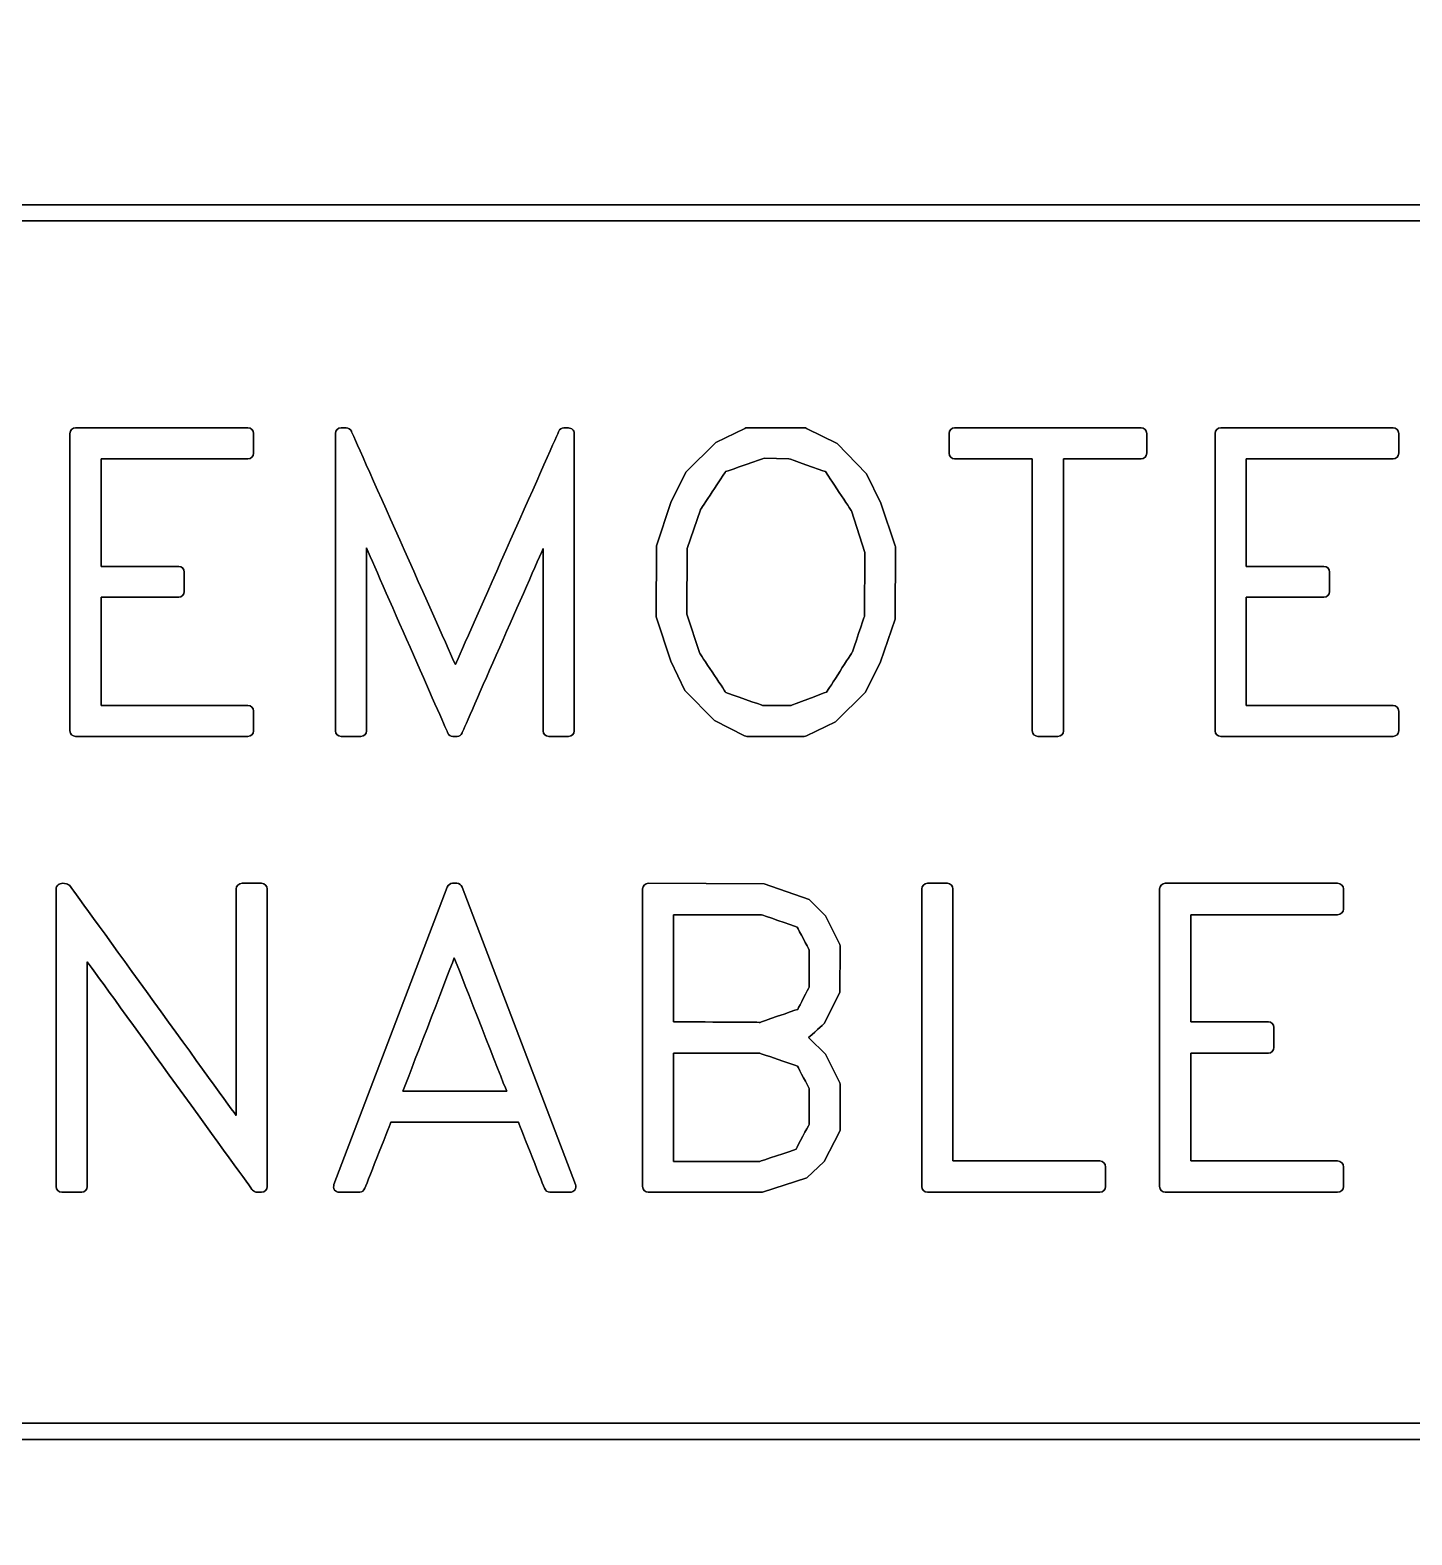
# Model space of a CAD drawing. Extents: x 5.5 to 12.5, y 5.1 to 18.5.
# Drawn here: x 7.305 to 8.154, y 8.249 to 9.174 of the extents above; entities that cross this region are included whole.
import ezdxf

# ---------------------------------------------------------------- set-up
doc = ezdxf.new("R2010")
doc.units = 0
doc.header["$MEASUREMENT"] = 0
doc.layers.get('0').update_dxf_attribs({"linetype": 'CONTINUOUS'})

msp = doc.modelspace()

# ---------------------------------------------------------------- linework, layer by layer
at = {"color": 7}
for points, knots in [([(12.12966, 18.49827), (12.12966, 18.49827), (5.87957, 18.49827), (5.87957, 18.49827), (5.67011, 18.49827), (5.49958, 18.32791), (5.49958, 18.11827), (5.49958, 18.11827), (5.49958, 5.86838), (5.49958, 5.86838), (5.49958, 5.65891), (5.67011, 5.48838), (5.87957, 5.48838), (5.87957, 5.48838), (12.12966, 5.48838), (12.12966, 5.48838), (12.33913, 5.48838), (12.50966, 5.65891), (12.50966, 5.86838), (12.50966, 5.86838), (12.50966, 18.11827), (12.50966, 18.11827), (12.50966, 18.32791), (12.33913, 18.49827), (12.12966, 18.49827)], [0, 0, 0, 0, 1, 1, 1, 2, 2, 2, 3, 3, 3, 4, 4, 4, 5, 5, 5, 6, 6, 6, 7, 7, 7, 8, 8, 8, 8]), ([(12.12966, 18.48828), (12.12966, 18.48828), (5.87957, 18.48828), (5.87957, 18.48828), (5.67562, 18.48828), (5.50957, 18.3224), (5.50957, 18.11827), (5.50957, 18.11827), (5.50957, 5.86838), (5.50957, 5.86838), (5.50957, 5.66443), (5.67562, 5.49837), (5.87957, 5.49837), (5.87957, 5.49837), (12.12966, 5.49837), (12.12966, 5.49837), (12.17238, 5.49837), (12.21304, 5.50561), (12.25128, 5.51904), (12.25128, 5.51904), (12.24886, 5.51904), (12.24886, 5.51904), (12.24886, 5.51904), (12.23818, 5.52318), (12.23818, 5.52318), (12.23818, 5.52318), (12.23405, 5.52731), (12.23405, 5.52731), (12.23405, 5.52731), (12.23095, 5.53317), (12.23095, 5.53317), (12.23129, 5.53248), (12.23233, 5.53248), (12.23302, 5.53213), (12.23267, 5.53282), (12.23233, 5.53386), (12.23233, 5.53386), (12.23198, 5.53455), (12.23164, 5.53523), (12.23164, 5.53592), (12.23164, 5.53696), (12.23233, 5.53799), (12.23336, 5.53834), (12.23508, 5.53902), (12.23646, 5.53834), (12.23715, 5.53627), (12.23715, 5.53627), (12.23784, 5.53558), (12.23818, 5.53489), (12.23818, 5.53523), (12.23887, 5.53558), (12.23887, 5.53592), (12.23887, 5.53627), (12.23887, 5.53661), (12.23853, 5.53696), (12.23853, 5.53696), (12.2406, 5.53213), (12.2406, 5.53213), (12.2406, 5.53213), (12.24232, 5.53041), (12.24335, 5.52972), (12.24439, 5.52938), (12.25024, 5.52731), (12.25024, 5.52731), (12.25024, 5.52731), (12.25782, 5.52697), (12.25782, 5.52697), (12.25782, 5.52697), (12.26471, 5.52938), (12.26609, 5.52972), (12.26678, 5.53041), (12.26988, 5.53351), (12.27057, 5.5342), (12.27091, 5.53558), (12.27298, 5.54144), (12.27298, 5.54144), (12.27298, 5.54144), (12.27332, 5.54626), (12.27332, 5.54626), (12.27332, 5.54626), (12.27091, 5.5528), (12.27057, 5.55418), (12.26988, 5.55487), (12.26678, 5.55797), (12.26575, 5.55901), (12.26471, 5.55935), (12.25886, 5.56142), (12.25886, 5.56142), (12.25886, 5.56142), (12.25128, 5.56142), (12.25128, 5.56142), (12.25128, 5.56142), (12.24439, 5.55935), (12.24301, 5.55901), (12.24232, 5.55797), (12.23956, 5.55522), (12.23956, 5.55522), (12.23853, 5.55418), (12.23681, 5.55384), (12.23543, 5.55453), (12.23405, 5.55522), (12.23336, 5.55659), (12.23336, 5.55797), (12.23336, 5.55797), (12.23681, 5.58794), (12.23681, 5.58794), (12.23681, 5.58967), (12.23853, 5.59105), (12.24025, 5.59105), (12.24025, 5.59105), (12.27126, 5.59105), (12.27126, 5.59105), (12.27332, 5.59105), (12.2747, 5.58898), (12.2747, 5.58691), (12.2747, 5.58484), (12.27332, 5.58278), (12.27126, 5.58278), (12.27126, 5.58278), (12.24955, 5.58278), (12.24473, 5.58278), (12.24404, 5.57933), (12.2437, 5.57348), (12.24301, 5.56762), (12.24611, 5.56865), (12.2499, 5.56969), (12.2499, 5.56969), (12.2499, 5.56969), (12.26023, 5.56969), (12.26023, 5.56969), (12.26023, 5.56969), (12.26954, 5.56659), (12.26954, 5.56659), (12.27022, 5.56624), (12.27057, 5.5659), (12.27091, 5.56555), (12.27091, 5.56555), (12.27746, 5.55935), (12.27746, 5.55935), (12.2778, 5.55901), (12.27815, 5.55832), (12.27815, 5.55797), (12.27815, 5.55797), (12.28159, 5.54729), (12.28159, 5.54729), (12.28159, 5.54729), (12.28125, 5.54006), (12.28125, 5.54006), (12.28125, 5.54006), (12.27815, 5.53076), (12.27815, 5.53076), (12.27815, 5.53007), (12.2778, 5.52972), (12.27746, 5.52938), (12.27746, 5.52938), (12.27711, 5.52903), (12.27711, 5.52903), (12.40803, 5.58622), (12.49967, 5.71679), (12.49967, 5.86838), (12.49967, 5.86838), (12.49967, 18.11827), (12.49967, 18.11827), (12.49967, 18.3224), (12.33361, 18.48828), (12.12966, 18.48828)], [0, 0, 0, 0, 1, 1, 1, 2, 2, 2, 3, 3, 3, 4, 4, 4, 5, 5, 5, 6, 6, 6, 7, 7, 7, 8, 8, 8, 9, 9, 9, 10, 10, 10, 11, 11, 11, 12, 12, 12, 13, 13, 13, 14, 14, 14, 15, 15, 15, 16, 16, 16, 17, 17, 17, 18, 18, 18, 19, 19, 19, 20, 20, 20, 21, 21, 21, 22, 22, 22, 23, 23, 23, 24, 24, 24, 25, 25, 25, 26, 26, 26, 27, 27, 27, 28, 28, 28, 29, 29, 29, 30, 30, 30, 31, 31, 31, 32, 32, 32, 33, 33, 33, 34, 34, 34, 35, 35, 35, 36, 36, 36, 37, 37, 37, 38, 38, 38, 39, 39, 39, 40, 40, 40, 41, 41, 41, 42, 42, 42, 43, 43, 43, 44, 44, 44, 45, 45, 45, 46, 46, 46, 47, 47, 47, 48, 48, 48, 49, 49, 49, 50, 50, 50, 51, 51, 51, 52, 52, 52, 53, 53, 53, 54, 54, 54, 55, 55, 55, 55]), ([(12.49967, 5.86838), (12.49967, 5.71679), (12.40803, 5.58622), (12.27711, 5.52903), (12.27711, 5.52903), (12.27746, 5.52938), (12.27746, 5.52938), (12.2778, 5.52972), (12.27815, 5.53007), (12.27815, 5.53076), (12.27815, 5.53076), (12.28125, 5.54006), (12.28125, 5.54006), (12.28125, 5.54006), (12.28159, 5.54729), (12.28159, 5.54729), (12.28159, 5.54729), (12.27815, 5.55797), (12.27815, 5.55797), (12.27815, 5.55832), (12.2778, 5.55901), (12.27746, 5.55935), (12.27746, 5.55935), (12.27091, 5.56555), (12.27091, 5.56555), (12.27057, 5.5659), (12.27022, 5.56624), (12.26954, 5.56659), (12.26954, 5.56659), (12.26023, 5.56969), (12.26023, 5.56969), (12.26023, 5.56969), (12.2499, 5.56969), (12.2499, 5.56969), (12.2499, 5.56969), (12.24611, 5.56865), (12.24301, 5.56762), (12.2437, 5.57348), (12.24404, 5.57933), (12.24473, 5.58278), (12.24955, 5.58278), (12.27126, 5.58278), (12.27126, 5.58278), (12.27332, 5.58278), (12.2747, 5.58484), (12.2747, 5.58691), (12.2747, 5.58898), (12.27332, 5.59105), (12.27126, 5.59105), (12.27126, 5.59105), (12.24025, 5.59105), (12.24025, 5.59105), (12.23853, 5.59105), (12.23681, 5.58967), (12.23681, 5.58794), (12.23681, 5.58794), (12.23336, 5.55797), (12.23336, 5.55797), (12.23336, 5.55659), (12.23405, 5.55522), (12.23543, 5.55453), (12.23681, 5.55384), (12.23853, 5.55418), (12.23956, 5.55522), (12.23956, 5.55522), (12.24232, 5.55797), (12.24301, 5.55901), (12.24439, 5.55935), (12.25128, 5.56142), (12.25128, 5.56142), (12.25128, 5.56142), (12.25886, 5.56142), (12.25886, 5.56142), (12.25886, 5.56142), (12.26471, 5.55935), (12.26575, 5.55901), (12.26678, 5.55797), (12.26988, 5.55487), (12.27057, 5.55418), (12.27091, 5.5528), (12.27332, 5.54626), (12.27332, 5.54626), (12.27332, 5.54626), (12.27298, 5.54144), (12.27298, 5.54144), (12.27298, 5.54144), (12.27091, 5.53558), (12.27057, 5.5342), (12.26988, 5.53351), (12.26678, 5.53041), (12.26609, 5.52972), (12.26471, 5.52938), (12.25782, 5.52697), (12.25782, 5.52697), (12.25782, 5.52697), (12.25024, 5.52731), (12.25024, 5.52731), (12.25024, 5.52731), (12.24439, 5.52938), (12.24335, 5.52972), (12.24232, 5.53041), (12.2406, 5.53213), (12.2406, 5.53213), (12.2406, 5.53213), (12.23853, 5.53696), (12.23853, 5.53696), (12.23887, 5.53661), (12.23887, 5.53627), (12.23887, 5.53592), (12.23887, 5.53558), (12.23818, 5.53523), (12.23818, 5.53489), (12.23784, 5.53558), (12.23715, 5.53627), (12.23715, 5.53627), (12.23646, 5.53834), (12.23508, 5.53902), (12.23336, 5.53834), (12.23233, 5.53799), (12.23164, 5.53696), (12.23164, 5.53592), (12.23164, 5.53523), (12.23198, 5.53455), (12.23233, 5.53386), (12.23233, 5.53386), (12.23267, 5.53282), (12.23302, 5.53213), (12.23233, 5.53248), (12.23129, 5.53248), (12.23095, 5.53317), (12.23095, 5.53317), (12.23405, 5.52731), (12.23405, 5.52731), (12.23405, 5.52731), (12.23818, 5.52318), (12.23818, 5.52318), (12.23818, 5.52318), (12.24886, 5.51904), (12.24886, 5.51904), (12.24886, 5.51904), (12.25128, 5.51904), (12.25128, 5.51904), (12.21304, 5.50561), (12.17238, 5.49837), (12.12966, 5.49837), (12.12966, 5.49837), (5.87957, 5.49837), (5.87957, 5.49837), (5.67562, 5.49837), (5.50957, 5.66443), (5.50957, 5.86838), (5.50957, 5.86838), (5.50957, 18.11827), (5.50957, 18.11827), (5.50957, 18.3224), (5.67562, 18.48828), (5.87957, 18.48828), (5.87957, 18.48828), (12.12966, 18.48828), (12.12966, 18.48828), (12.33361, 18.48828), (12.49967, 18.3224), (12.49967, 18.11827), (12.49967, 18.11827), (12.49967, 5.86838), (12.49967, 5.86838)], [0, 0, 0, 0, 1, 1, 1, 2, 2, 2, 3, 3, 3, 4, 4, 4, 5, 5, 5, 6, 6, 6, 7, 7, 7, 8, 8, 8, 9, 9, 9, 10, 10, 10, 11, 11, 11, 12, 12, 12, 13, 13, 13, 14, 14, 14, 15, 15, 15, 16, 16, 16, 17, 17, 17, 18, 18, 18, 19, 19, 19, 20, 20, 20, 21, 21, 21, 22, 22, 22, 23, 23, 23, 24, 24, 24, 25, 25, 25, 26, 26, 26, 27, 27, 27, 28, 28, 28, 29, 29, 29, 30, 30, 30, 31, 31, 31, 32, 32, 32, 33, 33, 33, 34, 34, 34, 35, 35, 35, 36, 36, 36, 37, 37, 37, 38, 38, 38, 39, 39, 39, 40, 40, 40, 41, 41, 41, 42, 42, 42, 43, 43, 43, 44, 44, 44, 45, 45, 45, 46, 46, 46, 47, 47, 47, 48, 48, 48, 49, 49, 49, 50, 50, 50, 51, 51, 51, 52, 52, 52, 53, 53, 53, 54, 54, 54, 55, 55, 55, 55]), ([(5.82858, 6.14192), (5.76244, 6.14192), (5.7087, 6.19566), (5.7087, 6.26181), (5.7087, 6.26181), (5.7087, 11.11181), (5.7087, 11.11181), (5.7087, 11.17796), (5.76244, 11.2317), (5.82858, 11.2317), (5.82858, 11.2317), (12.17858, 11.2317), (12.17858, 11.2317), (12.24473, 11.2317), (12.29847, 11.17796), (12.29847, 11.11181), (12.29847, 11.11181), (12.29847, 6.26181), (12.29847, 6.26181), (12.29847, 6.19566), (12.24473, 6.14192), (12.17858, 6.14192), (12.17858, 6.14192), (5.82858, 6.14192), (5.82858, 6.14192)], [0, 0, 0, 0, 1, 1, 1, 2, 2, 2, 3, 3, 3, 4, 4, 4, 5, 5, 5, 6, 6, 6, 7, 7, 7, 8, 8, 8, 8]), ([(12.17858, 6.18188), (12.22268, 6.18188), (12.25851, 6.21771), (12.25851, 6.26181), (12.25851, 6.26181), (12.25851, 11.11181), (12.25851, 11.11181), (12.25851, 11.15591), (12.22268, 11.19174), (12.17858, 11.19174), (12.17858, 11.19174), (5.82858, 11.19174), (5.82858, 11.19174), (5.78449, 11.19174), (5.74866, 11.15591), (5.74866, 11.11181), (5.74866, 11.11181), (5.74866, 6.26181), (5.74866, 6.26181), (5.74866, 6.21771), (5.78449, 6.18188), (5.82858, 6.18188), (5.82858, 6.18188), (12.17858, 6.18188), (12.17858, 6.18188)], [0, 0, 0, 0, 1, 1, 1, 2, 2, 2, 3, 3, 3, 4, 4, 4, 5, 5, 5, 6, 6, 6, 7, 7, 7, 8, 8, 8, 8]), ([(8.72367, 8.30785), (8.72367, 8.30785), (6.41115, 8.30785), (6.41115, 8.30785), (6.41115, 8.30785), (6.41063, 8.31784), (6.41063, 8.31784), (6.6008, 8.33369), (6.74963, 8.49561), (6.74963, 8.68646), (6.74963, 8.89041), (6.58358, 9.05647), (6.37963, 9.05647), (6.37963, 9.05647), (6.37963, 9.06646), (6.37963, 9.06646), (6.37963, 9.06646), (8.72367, 9.06646), (8.72367, 9.06646), (8.77052, 9.06646), (8.80859, 9.02822), (8.80859, 8.98136), (8.80859, 8.98136), (8.80859, 8.3926), (8.80859, 8.3926), (8.80859, 8.34574), (8.77052, 8.30785), (8.72367, 8.30785)], [0, 0, 0, 0, 1, 1, 1, 2, 2, 2, 3, 3, 3, 4, 4, 4, 5, 5, 5, 6, 6, 6, 7, 7, 7, 8, 8, 8, 9, 9, 9, 9]), ([(8.80859, 8.98136), (8.80859, 9.02822), (8.77052, 9.06646), (8.72367, 9.06646), (8.72367, 9.06646), (6.37963, 9.06646), (6.37963, 9.06646), (6.37963, 9.06646), (6.37963, 9.05647), (6.37963, 9.05647), (6.58358, 9.05647), (6.74963, 8.89041), (6.74963, 8.68646), (6.74963, 8.49561), (6.6008, 8.33369), (6.41063, 8.31784), (6.41063, 8.31784), (6.41115, 8.30785), (6.41115, 8.30785), (6.41115, 8.30785), (8.72367, 8.30785), (8.72367, 8.30785), (8.77052, 8.30785), (8.80859, 8.34574), (8.80859, 8.3926), (8.80859, 8.3926), (8.80859, 8.98136), (8.80859, 8.98136)], [0, 0, 0, 0, 1, 1, 1, 2, 2, 2, 3, 3, 3, 4, 4, 4, 5, 5, 5, 6, 6, 6, 7, 7, 7, 8, 8, 8, 9, 9, 9, 9]), ([(8.72367, 9.05647), (8.72367, 9.05647), (6.6232, 9.05647), (6.46489, 9.05647), (6.63353, 9.01754), (6.75962, 8.86664), (6.75962, 8.68646), (6.75962, 8.51042), (6.63629, 8.35884), (6.47006, 8.31784), (6.58185, 8.31784), (8.72367, 8.31784), (8.72367, 8.31784), (8.76501, 8.31784), (8.7986, 8.35126), (8.7986, 8.3926), (8.7986, 8.3926), (8.7986, 8.98136), (8.7986, 8.98136), (8.7986, 9.02271), (8.76501, 9.05647), (8.72367, 9.05647)], [0, 0, 0, 0, 1, 1, 1, 2, 2, 2, 3, 3, 3, 4, 4, 4, 5, 5, 5, 6, 6, 6, 7, 7, 7, 7]), ([(8.7986, 8.3926), (8.7986, 8.35126), (8.76501, 8.31784), (8.72367, 8.31784), (8.72367, 8.31784), (6.58185, 8.31784), (6.47006, 8.31784), (6.63629, 8.35884), (6.75962, 8.51042), (6.75962, 8.68646), (6.75962, 8.86664), (6.63353, 9.01754), (6.46489, 9.05647), (6.6232, 9.05647), (8.72367, 9.05647), (8.72367, 9.05647), (8.76501, 9.05647), (8.7986, 9.02271), (8.7986, 8.98136), (8.7986, 8.98136), (8.7986, 8.3926), (8.7986, 8.3926)], [0, 0, 0, 0, 1, 1, 1, 2, 2, 2, 3, 3, 3, 4, 4, 4, 5, 5, 5, 6, 6, 6, 7, 7, 7, 7]), ([(7.32979, 8.9259), (7.32979, 8.92796), (7.33134, 8.92934), (7.33323, 8.92934), (7.33323, 8.92934), (7.43917, 8.92934), (7.43917, 8.92934), (7.44106, 8.92934), (7.44261, 8.92796), (7.44261, 8.9259), (7.44261, 8.9259), (7.44261, 8.91384), (7.44261, 8.91384), (7.44261, 8.91177), (7.44106, 8.91039), (7.43917, 8.91039), (7.43917, 8.91039), (7.35528, 8.91039), (7.34891, 8.91039), (7.34891, 8.90454), (7.34891, 8.85045), (7.34891, 8.84425), (7.35493, 8.84425), (7.39662, 8.84425), (7.39662, 8.84425), (7.39851, 8.84425), (7.40007, 8.84287), (7.40007, 8.8408), (7.40007, 8.8408), (7.40007, 8.82875), (7.40007, 8.82875), (7.40007, 8.82702), (7.39851, 8.8253), (7.39662, 8.8253), (7.39662, 8.8253), (7.35493, 8.8253), (7.34891, 8.8253), (7.34891, 8.81944), (7.34891, 8.76501), (7.34891, 8.75881), (7.35528, 8.75881), (7.43917, 8.75881), (7.43917, 8.75881), (7.44106, 8.75881), (7.44261, 8.75743), (7.44261, 8.75537), (7.44261, 8.75537), (7.44261, 8.74331), (7.44261, 8.74331), (7.44261, 8.74124), (7.44106, 8.73986), (7.43917, 8.73986), (7.43917, 8.73986), (7.33323, 8.73986), (7.33323, 8.73986), (7.33134, 8.73986), (7.32979, 8.74124), (7.32979, 8.74331), (7.32979, 8.74331), (7.32979, 8.9259), (7.32979, 8.9259)], [0, 0, 0, 0, 1, 1, 1, 2, 2, 2, 3, 3, 3, 4, 4, 4, 5, 5, 5, 6, 6, 6, 7, 7, 7, 8, 8, 8, 9, 9, 9, 10, 10, 10, 11, 11, 11, 12, 12, 12, 13, 13, 13, 14, 14, 14, 15, 15, 15, 16, 16, 16, 17, 17, 17, 18, 18, 18, 19, 19, 19, 20, 20, 20, 20]), ([(7.33323, 8.73986), (7.33323, 8.73986), (7.43917, 8.73986), (7.43917, 8.73986), (7.44106, 8.73986), (7.44261, 8.74124), (7.44261, 8.74331), (7.44261, 8.74331), (7.44261, 8.75537), (7.44261, 8.75537), (7.44261, 8.75743), (7.44106, 8.75881), (7.43917, 8.75881), (7.43917, 8.75881), (7.35528, 8.75881), (7.34891, 8.75881), (7.34891, 8.76501), (7.34891, 8.81944), (7.34891, 8.8253), (7.35493, 8.8253), (7.39662, 8.8253), (7.39662, 8.8253), (7.39851, 8.8253), (7.40007, 8.82702), (7.40007, 8.82875), (7.40007, 8.82875), (7.40007, 8.8408), (7.40007, 8.8408), (7.40007, 8.84287), (7.39851, 8.84425), (7.39662, 8.84425), (7.39662, 8.84425), (7.35493, 8.84425), (7.34891, 8.84425), (7.34891, 8.85045), (7.34891, 8.90454), (7.34891, 8.91039), (7.35528, 8.91039), (7.43917, 8.91039), (7.43917, 8.91039), (7.44106, 8.91039), (7.44261, 8.91177), (7.44261, 8.91384), (7.44261, 8.91384), (7.44261, 8.9259), (7.44261, 8.9259), (7.44261, 8.92796), (7.44106, 8.92934), (7.43917, 8.92934), (7.43917, 8.92934), (7.33323, 8.92934), (7.33323, 8.92934), (7.33134, 8.92934), (7.32979, 8.92796), (7.32979, 8.9259), (7.32979, 8.9259), (7.32979, 8.74331), (7.32979, 8.74331), (7.32979, 8.74124), (7.33134, 8.73986), (7.33323, 8.73986)], [0, 0, 0, 0, 1, 1, 1, 2, 2, 2, 3, 3, 3, 4, 4, 4, 5, 5, 5, 6, 6, 6, 7, 7, 7, 8, 8, 8, 9, 9, 9, 10, 10, 10, 11, 11, 11, 12, 12, 12, 13, 13, 13, 14, 14, 14, 15, 15, 15, 16, 16, 16, 17, 17, 17, 18, 18, 18, 19, 19, 19, 20, 20, 20, 20]), ([(7.49291, 8.9259), (7.49291, 8.92796), (7.49446, 8.92934), (7.49636, 8.92934), (7.49636, 8.92934), (7.49946, 8.92934), (7.49946, 8.92934), (7.50083, 8.92934), (7.50221, 8.92865), (7.50273, 8.92728), (7.50273, 8.92728), (7.56078, 8.79705), (7.56664, 8.78396), (7.57232, 8.79705), (7.6302, 8.92728), (7.6302, 8.92728), (7.63071, 8.92865), (7.63192, 8.92934), (7.6333, 8.92934), (7.6333, 8.92934), (7.63605, 8.92934), (7.63605, 8.92934), (7.63709, 8.92934), (7.63795, 8.929), (7.63864, 8.92831), (7.63933, 8.92796), (7.63967, 8.92693), (7.63967, 8.9259), (7.63967, 8.9259), (7.63967, 8.74331), (7.63967, 8.74331), (7.63967, 8.74124), (7.63812, 8.73986), (7.63623, 8.73986), (7.63623, 8.73986), (7.624, 8.73986), (7.624, 8.73986), (7.6221, 8.73986), (7.62055, 8.74124), (7.62055, 8.74331), (7.62055, 8.74331), (7.62055, 8.83012), (7.62055, 8.85527), (7.61022, 8.83185), (7.57077, 8.74193), (7.57077, 8.74193), (7.57025, 8.74055), (7.56905, 8.73986), (7.56767, 8.73986), (7.56767, 8.73986), (7.56509, 8.73986), (7.56509, 8.73986), (7.56371, 8.73986), (7.5625, 8.74055), (7.56198, 8.74193), (7.56198, 8.74193), (7.52237, 8.83185), (7.51203, 8.85562), (7.51203, 8.83047), (7.51203, 8.74331), (7.51203, 8.74331), (7.51203, 8.74124), (7.51048, 8.73986), (7.50859, 8.73986), (7.50859, 8.73986), (7.49636, 8.73986), (7.49636, 8.73986), (7.49446, 8.73986), (7.49291, 8.74124), (7.49291, 8.74331), (7.49291, 8.74331), (7.49291, 8.9259), (7.49291, 8.9259)], [0, 0, 0, 0, 1, 1, 1, 2, 2, 2, 3, 3, 3, 4, 4, 4, 5, 5, 5, 6, 6, 6, 7, 7, 7, 8, 8, 8, 9, 9, 9, 10, 10, 10, 11, 11, 11, 12, 12, 12, 13, 13, 13, 14, 14, 14, 15, 15, 15, 16, 16, 16, 17, 17, 17, 18, 18, 18, 19, 19, 19, 20, 20, 20, 21, 21, 21, 22, 22, 22, 23, 23, 23, 24, 24, 24, 24]), ([(7.49636, 8.73986), (7.49636, 8.73986), (7.50859, 8.73986), (7.50859, 8.73986), (7.51048, 8.73986), (7.51203, 8.74124), (7.51203, 8.74331), (7.51203, 8.74331), (7.51203, 8.83047), (7.51203, 8.85562), (7.52237, 8.83185), (7.56198, 8.74193), (7.56198, 8.74193), (7.5625, 8.74055), (7.56371, 8.73986), (7.56509, 8.73986), (7.56509, 8.73986), (7.56767, 8.73986), (7.56767, 8.73986), (7.56905, 8.73986), (7.57025, 8.74055), (7.57077, 8.74193), (7.57077, 8.74193), (7.61022, 8.83185), (7.62055, 8.85527), (7.62055, 8.83012), (7.62055, 8.74331), (7.62055, 8.74331), (7.62055, 8.74124), (7.6221, 8.73986), (7.624, 8.73986), (7.624, 8.73986), (7.63623, 8.73986), (7.63623, 8.73986), (7.63812, 8.73986), (7.63967, 8.74124), (7.63967, 8.74331), (7.63967, 8.74331), (7.63967, 8.9259), (7.63967, 8.9259), (7.63967, 8.92693), (7.63933, 8.92796), (7.63864, 8.92831), (7.63795, 8.929), (7.63709, 8.92934), (7.63605, 8.92934), (7.63605, 8.92934), (7.6333, 8.92934), (7.6333, 8.92934), (7.63192, 8.92934), (7.63071, 8.92865), (7.6302, 8.92728), (7.6302, 8.92728), (7.57232, 8.79705), (7.56664, 8.78396), (7.56078, 8.79705), (7.50273, 8.92728), (7.50273, 8.92728), (7.50221, 8.92865), (7.50083, 8.92934), (7.49946, 8.92934), (7.49946, 8.92934), (7.49636, 8.92934), (7.49636, 8.92934), (7.49446, 8.92934), (7.49291, 8.92796), (7.49291, 8.9259), (7.49291, 8.9259), (7.49291, 8.74331), (7.49291, 8.74331), (7.49291, 8.74124), (7.49446, 8.73986), (7.49636, 8.73986)], [0, 0, 0, 0, 1, 1, 1, 2, 2, 2, 3, 3, 3, 4, 4, 4, 5, 5, 5, 6, 6, 6, 7, 7, 7, 8, 8, 8, 9, 9, 9, 10, 10, 10, 11, 11, 11, 12, 12, 12, 13, 13, 13, 14, 14, 14, 15, 15, 15, 16, 16, 16, 17, 17, 17, 18, 18, 18, 19, 19, 19, 20, 20, 20, 21, 21, 21, 22, 22, 22, 23, 23, 23, 24, 24, 24, 24]), ([(7.8369, 8.81187), (7.8369, 8.81187), (7.82777, 8.78568), (7.82777, 8.78568), (7.82777, 8.78568), (7.81864, 8.76708), (7.81864, 8.76708), (7.81864, 8.76708), (7.80021, 8.74882), (7.80021, 8.74882), (7.80021, 8.74882), (7.78247, 8.74021), (7.78247, 8.74021), (7.78195, 8.73986), (7.78144, 8.73986), (7.78092, 8.73986), (7.78092, 8.73986), (7.74578, 8.73986), (7.74578, 8.73986), (7.74526, 8.73986), (7.74475, 8.73986), (7.74423, 8.74021), (7.74423, 8.74021), (7.7258, 8.74951), (7.7258, 8.74951), (7.7258, 8.74951), (7.70754, 8.76811), (7.70754, 8.76811), (7.70754, 8.76811), (7.69893, 8.78603), (7.69893, 8.78603), (7.69893, 8.78603), (7.68997, 8.81324), (7.68997, 8.81324), (7.68997, 8.81324), (7.69014, 8.857), (7.69014, 8.857), (7.69014, 8.857), (7.6991, 8.88352), (7.6991, 8.88352), (7.6991, 8.88352), (7.70823, 8.90213), (7.70823, 8.90213), (7.70823, 8.90213), (7.72666, 8.92039), (7.72666, 8.92039), (7.72666, 8.92039), (7.7444, 8.929), (7.7444, 8.929), (7.74492, 8.92934), (7.74544, 8.92934), (7.74595, 8.92934), (7.74595, 8.92934), (7.78092, 8.92934), (7.78092, 8.92934), (7.78144, 8.92934), (7.78195, 8.92934), (7.78247, 8.929), (7.78247, 8.929), (7.80125, 8.9197), (7.80125, 8.9197), (7.80125, 8.9197), (7.81933, 8.90109), (7.81933, 8.90109), (7.81933, 8.90109), (7.82812, 8.88318), (7.82812, 8.88318), (7.82812, 8.88318), (7.8369, 8.857), (7.8369, 8.857), (7.83708, 8.85665), (7.83708, 8.85631), (7.83708, 8.85596), (7.83708, 8.85596), (7.8369, 8.81187), (7.8369, 8.81187)], [0, 0, 0, 0, 1, 1, 1, 2, 2, 2, 3, 3, 3, 4, 4, 4, 5, 5, 5, 6, 6, 6, 7, 7, 7, 8, 8, 8, 9, 9, 9, 10, 10, 10, 11, 11, 11, 12, 12, 12, 13, 13, 13, 14, 14, 14, 15, 15, 15, 16, 16, 16, 17, 17, 17, 18, 18, 18, 19, 19, 19, 20, 20, 20, 21, 21, 21, 22, 22, 22, 23, 23, 23, 24, 24, 24, 25, 25, 25, 25]), ([(7.82812, 8.88318), (7.82812, 8.88318), (7.81933, 8.90109), (7.81933, 8.90109), (7.81933, 8.90109), (7.80125, 8.9197), (7.80125, 8.9197), (7.80125, 8.9197), (7.78247, 8.929), (7.78247, 8.929), (7.78195, 8.92934), (7.78144, 8.92934), (7.78092, 8.92934), (7.78092, 8.92934), (7.74595, 8.92934), (7.74595, 8.92934), (7.74544, 8.92934), (7.74492, 8.92934), (7.7444, 8.929), (7.7444, 8.929), (7.72666, 8.92039), (7.72666, 8.92039), (7.72666, 8.92039), (7.70823, 8.90213), (7.70823, 8.90213), (7.70823, 8.90213), (7.6991, 8.88352), (7.6991, 8.88352), (7.6991, 8.88352), (7.69014, 8.857), (7.69014, 8.857), (7.69014, 8.857), (7.68997, 8.81324), (7.68997, 8.81324), (7.68997, 8.81324), (7.69893, 8.78603), (7.69893, 8.78603), (7.69893, 8.78603), (7.70754, 8.76811), (7.70754, 8.76811), (7.70754, 8.76811), (7.7258, 8.74951), (7.7258, 8.74951), (7.7258, 8.74951), (7.74423, 8.74021), (7.74423, 8.74021), (7.74475, 8.73986), (7.74526, 8.73986), (7.74578, 8.73986), (7.74578, 8.73986), (7.78092, 8.73986), (7.78092, 8.73986), (7.78144, 8.73986), (7.78195, 8.73986), (7.78247, 8.74021), (7.78247, 8.74021), (7.80021, 8.74882), (7.80021, 8.74882), (7.80021, 8.74882), (7.81864, 8.76708), (7.81864, 8.76708), (7.81864, 8.76708), (7.82777, 8.78568), (7.82777, 8.78568), (7.82777, 8.78568), (7.8369, 8.81187), (7.8369, 8.81187), (7.8369, 8.81187), (7.83708, 8.85596), (7.83708, 8.85596), (7.83708, 8.85631), (7.83708, 8.85665), (7.8369, 8.857), (7.8369, 8.857), (7.82812, 8.88318), (7.82812, 8.88318)], [0, 0, 0, 0, 1, 1, 1, 2, 2, 2, 3, 3, 3, 4, 4, 4, 5, 5, 5, 6, 6, 6, 7, 7, 7, 8, 8, 8, 9, 9, 9, 10, 10, 10, 11, 11, 11, 12, 12, 12, 13, 13, 13, 14, 14, 14, 15, 15, 15, 16, 16, 16, 17, 17, 17, 18, 18, 18, 19, 19, 19, 20, 20, 20, 21, 21, 21, 22, 22, 22, 23, 23, 23, 24, 24, 24, 25, 25, 25, 25]), ([(7.99142, 8.91384), (7.99142, 8.91177), (7.98987, 8.91039), (7.98797, 8.91039), (7.98797, 8.91039), (7.94628, 8.91039), (7.94026, 8.91039), (7.94026, 8.90385), (7.94026, 8.74331), (7.94026, 8.74331), (7.94026, 8.74124), (7.93871, 8.73986), (7.93681, 8.73986), (7.93681, 8.73986), (7.92458, 8.73986), (7.92458, 8.73986), (7.92269, 8.73986), (7.92114, 8.74124), (7.92114, 8.74331), (7.92114, 8.74331), (7.92114, 8.90385), (7.92114, 8.91039), (7.91511, 8.91039), (7.87342, 8.91039), (7.87342, 8.91039), (7.87153, 8.91039), (7.86998, 8.91177), (7.86998, 8.91384), (7.86998, 8.91384), (7.86998, 8.9259), (7.86998, 8.9259), (7.86998, 8.92796), (7.87153, 8.92934), (7.87342, 8.92934), (7.87342, 8.92934), (7.98797, 8.92934), (7.98797, 8.92934), (7.98987, 8.92934), (7.99142, 8.92796), (7.99142, 8.9259), (7.99142, 8.9259), (7.99142, 8.91384), (7.99142, 8.91384)], [0, 0, 0, 0, 1, 1, 1, 2, 2, 2, 3, 3, 3, 4, 4, 4, 5, 5, 5, 6, 6, 6, 7, 7, 7, 8, 8, 8, 9, 9, 9, 10, 10, 10, 11, 11, 11, 12, 12, 12, 13, 13, 13, 14, 14, 14, 14]), ([(7.98797, 8.92934), (7.98797, 8.92934), (7.87342, 8.92934), (7.87342, 8.92934), (7.87153, 8.92934), (7.86998, 8.92796), (7.86998, 8.9259), (7.86998, 8.9259), (7.86998, 8.91384), (7.86998, 8.91384), (7.86998, 8.91177), (7.87153, 8.91039), (7.87342, 8.91039), (7.87342, 8.91039), (7.91511, 8.91039), (7.92114, 8.91039), (7.92114, 8.90385), (7.92114, 8.74331), (7.92114, 8.74331), (7.92114, 8.74124), (7.92269, 8.73986), (7.92458, 8.73986), (7.92458, 8.73986), (7.93681, 8.73986), (7.93681, 8.73986), (7.93871, 8.73986), (7.94026, 8.74124), (7.94026, 8.74331), (7.94026, 8.74331), (7.94026, 8.90385), (7.94026, 8.91039), (7.94628, 8.91039), (7.98797, 8.91039), (7.98797, 8.91039), (7.98987, 8.91039), (7.99142, 8.91177), (7.99142, 8.91384), (7.99142, 8.91384), (7.99142, 8.9259), (7.99142, 8.9259), (7.99142, 8.92796), (7.98987, 8.92934), (7.98797, 8.92934)], [0, 0, 0, 0, 1, 1, 1, 2, 2, 2, 3, 3, 3, 4, 4, 4, 5, 5, 5, 6, 6, 6, 7, 7, 7, 8, 8, 8, 9, 9, 9, 10, 10, 10, 11, 11, 11, 12, 12, 12, 13, 13, 13, 14, 14, 14, 14]), ([(8.14627, 8.91384), (8.14627, 8.91177), (8.14472, 8.91039), (8.14283, 8.91039), (8.14283, 8.91039), (8.05894, 8.91039), (8.05257, 8.91039), (8.05257, 8.90454), (8.05257, 8.85045), (8.05257, 8.84425), (8.0586, 8.84425), (8.10028, 8.84425), (8.10028, 8.84425), (8.10218, 8.84425), (8.10373, 8.84287), (8.10373, 8.8408), (8.10373, 8.8408), (8.10373, 8.82875), (8.10373, 8.82875), (8.10373, 8.82702), (8.10218, 8.8253), (8.10028, 8.8253), (8.10028, 8.8253), (8.0586, 8.8253), (8.05257, 8.8253), (8.05257, 8.81944), (8.05257, 8.76501), (8.05257, 8.75881), (8.05894, 8.75881), (8.14283, 8.75881), (8.14283, 8.75881), (8.14472, 8.75881), (8.14627, 8.75743), (8.14627, 8.75537), (8.14627, 8.75537), (8.14627, 8.74331), (8.14627, 8.74331), (8.14627, 8.74124), (8.14472, 8.73986), (8.14283, 8.73986), (8.14283, 8.73986), (8.03689, 8.73986), (8.03689, 8.73986), (8.035, 8.73986), (8.03345, 8.74124), (8.03345, 8.74331), (8.03345, 8.74331), (8.03345, 8.9259), (8.03345, 8.9259), (8.03345, 8.92796), (8.035, 8.92934), (8.03689, 8.92934), (8.03689, 8.92934), (8.14283, 8.92934), (8.14283, 8.92934), (8.14472, 8.92934), (8.14627, 8.92796), (8.14627, 8.9259), (8.14627, 8.9259), (8.14627, 8.91384), (8.14627, 8.91384)], [0, 0, 0, 0, 1, 1, 1, 2, 2, 2, 3, 3, 3, 4, 4, 4, 5, 5, 5, 6, 6, 6, 7, 7, 7, 8, 8, 8, 9, 9, 9, 10, 10, 10, 11, 11, 11, 12, 12, 12, 13, 13, 13, 14, 14, 14, 15, 15, 15, 16, 16, 16, 17, 17, 17, 18, 18, 18, 19, 19, 19, 20, 20, 20, 20]), ([(8.14283, 8.92934), (8.14283, 8.92934), (8.03689, 8.92934), (8.03689, 8.92934), (8.035, 8.92934), (8.03345, 8.92796), (8.03345, 8.9259), (8.03345, 8.9259), (8.03345, 8.74331), (8.03345, 8.74331), (8.03345, 8.74124), (8.035, 8.73986), (8.03689, 8.73986), (8.03689, 8.73986), (8.14283, 8.73986), (8.14283, 8.73986), (8.14472, 8.73986), (8.14627, 8.74124), (8.14627, 8.74331), (8.14627, 8.74331), (8.14627, 8.75537), (8.14627, 8.75537), (8.14627, 8.75743), (8.14472, 8.75881), (8.14283, 8.75881), (8.14283, 8.75881), (8.05894, 8.75881), (8.05257, 8.75881), (8.05257, 8.76501), (8.05257, 8.81944), (8.05257, 8.8253), (8.0586, 8.8253), (8.10028, 8.8253), (8.10028, 8.8253), (8.10218, 8.8253), (8.10373, 8.82702), (8.10373, 8.82875), (8.10373, 8.82875), (8.10373, 8.8408), (8.10373, 8.8408), (8.10373, 8.84287), (8.10218, 8.84425), (8.10028, 8.84425), (8.10028, 8.84425), (8.0586, 8.84425), (8.05257, 8.84425), (8.05257, 8.85045), (8.05257, 8.90454), (8.05257, 8.91039), (8.05894, 8.91039), (8.14283, 8.91039), (8.14283, 8.91039), (8.14472, 8.91039), (8.14627, 8.91177), (8.14627, 8.91384), (8.14627, 8.91384), (8.14627, 8.9259), (8.14627, 8.9259), (8.14627, 8.92796), (8.14472, 8.92934), (8.14283, 8.92934)], [0, 0, 0, 0, 1, 1, 1, 2, 2, 2, 3, 3, 3, 4, 4, 4, 5, 5, 5, 6, 6, 6, 7, 7, 7, 8, 8, 8, 9, 9, 9, 10, 10, 10, 11, 11, 11, 12, 12, 12, 13, 13, 13, 14, 14, 14, 15, 15, 15, 16, 16, 16, 17, 17, 17, 18, 18, 18, 19, 19, 19, 20, 20, 20, 20]), ([(7.79401, 8.90247), (7.79194, 8.90316), (7.77162, 8.91039), (7.77162, 8.91039), (7.77162, 8.91039), (7.75629, 8.91074), (7.75629, 8.91074), (7.75629, 8.91074), (7.73476, 8.90316), (7.73269, 8.90247), (7.73148, 8.90075), (7.71719, 8.87904), (7.71719, 8.87904), (7.71719, 8.87904), (7.70909, 8.85527), (7.70909, 8.85527), (7.70909, 8.85527), (7.70892, 8.81497), (7.70892, 8.81497), (7.70892, 8.81497), (7.71684, 8.79085), (7.71684, 8.79085), (7.71684, 8.79085), (7.73166, 8.76846), (7.73286, 8.76673), (7.73493, 8.76605), (7.75543, 8.75881), (7.75543, 8.75881), (7.75543, 8.75881), (7.773, 8.75881), (7.773, 8.75881), (7.773, 8.75881), (7.79281, 8.76639), (7.7947, 8.76708), (7.79591, 8.7688), (7.8102, 8.79119), (7.81072, 8.79188), (7.81089, 8.79257), (7.81796, 8.81359), (7.81796, 8.81359), (7.81796, 8.81359), (7.81813, 8.85286), (7.81813, 8.85286), (7.81813, 8.85286), (7.81003, 8.87836), (7.81003, 8.87836), (7.81003, 8.87836), (7.79522, 8.90075), (7.79401, 8.90247)], [0, 0, 0, 0, 1, 1, 1, 2, 2, 2, 3, 3, 3, 4, 4, 4, 5, 5, 5, 6, 6, 6, 7, 7, 7, 8, 8, 8, 9, 9, 9, 10, 10, 10, 11, 11, 11, 12, 12, 12, 13, 13, 13, 14, 14, 14, 15, 15, 15, 16, 16, 16, 16]), ([(7.81813, 8.85286), (7.81813, 8.85286), (7.81796, 8.81359), (7.81796, 8.81359), (7.81796, 8.81359), (7.81089, 8.79257), (7.81072, 8.79188), (7.8102, 8.79119), (7.79591, 8.7688), (7.7947, 8.76708), (7.79281, 8.76639), (7.773, 8.75881), (7.773, 8.75881), (7.773, 8.75881), (7.75543, 8.75881), (7.75543, 8.75881), (7.75543, 8.75881), (7.73493, 8.76605), (7.73286, 8.76673), (7.73166, 8.76846), (7.71684, 8.79085), (7.71684, 8.79085), (7.71684, 8.79085), (7.70892, 8.81497), (7.70892, 8.81497), (7.70892, 8.81497), (7.70909, 8.85527), (7.70909, 8.85527), (7.70909, 8.85527), (7.71719, 8.87904), (7.71719, 8.87904), (7.71719, 8.87904), (7.73148, 8.90075), (7.73269, 8.90247), (7.73476, 8.90316), (7.75629, 8.91074), (7.75629, 8.91074), (7.75629, 8.91074), (7.77162, 8.91039), (7.77162, 8.91039), (7.77162, 8.91039), (7.79194, 8.90316), (7.79401, 8.90247), (7.79522, 8.90075), (7.81003, 8.87836), (7.81003, 8.87836), (7.81003, 8.87836), (7.81813, 8.85286), (7.81813, 8.85286)], [0, 0, 0, 0, 1, 1, 1, 2, 2, 2, 3, 3, 3, 4, 4, 4, 5, 5, 5, 6, 6, 6, 7, 7, 7, 8, 8, 8, 9, 9, 9, 10, 10, 10, 11, 11, 11, 12, 12, 12, 13, 13, 13, 14, 14, 14, 15, 15, 15, 16, 16, 16, 16]), ([(7.45105, 8.46322), (7.45105, 8.4615), (7.4495, 8.45978), (7.44761, 8.45978), (7.44761, 8.45978), (7.44485, 8.45978), (7.44485, 8.45978), (7.44365, 8.45978), (7.44261, 8.46047), (7.44192, 8.46115), (7.44192, 8.46115), (7.35149, 8.58621), (7.34046, 8.60137), (7.34046, 8.58311), (7.34046, 8.46322), (7.34046, 8.46322), (7.34046, 8.4615), (7.33891, 8.45978), (7.33702, 8.45978), (7.33702, 8.45978), (7.32479, 8.45978), (7.32479, 8.45978), (7.32289, 8.45978), (7.32134, 8.4615), (7.32134, 8.46322), (7.32134, 8.46322), (7.32134, 8.64616), (7.32134, 8.64616), (7.32134, 8.64685), (7.32169, 8.64788), (7.32255, 8.64857), (7.32324, 8.64926), (7.32427, 8.6496), (7.32531, 8.6496), (7.32531, 8.6496), (7.32772, 8.64926), (7.32772, 8.64926), (7.32858, 8.64891), (7.32944, 8.64857), (7.32996, 8.64788), (7.32996, 8.64788), (7.42091, 8.52213), (7.43193, 8.50697), (7.43193, 8.52523), (7.43193, 8.64616), (7.43193, 8.64616), (7.43193, 8.64788), (7.43348, 8.6496), (7.43555, 8.6496), (7.43555, 8.6496), (7.44761, 8.6496), (7.44761, 8.6496), (7.4495, 8.6496), (7.45105, 8.64788), (7.45105, 8.64616), (7.45105, 8.64616), (7.45105, 8.46322), (7.45105, 8.46322)], [0, 0, 0, 0, 1, 1, 1, 2, 2, 2, 3, 3, 3, 4, 4, 4, 5, 5, 5, 6, 6, 6, 7, 7, 7, 8, 8, 8, 9, 9, 9, 10, 10, 10, 11, 11, 11, 12, 12, 12, 13, 13, 13, 14, 14, 14, 15, 15, 15, 16, 16, 16, 17, 17, 17, 18, 18, 18, 19, 19, 19, 19]), ([(7.44761, 8.6496), (7.44761, 8.6496), (7.43555, 8.6496), (7.43555, 8.6496), (7.43348, 8.6496), (7.43193, 8.64788), (7.43193, 8.64616), (7.43193, 8.64616), (7.43193, 8.52523), (7.43193, 8.50697), (7.42091, 8.52213), (7.32996, 8.64788), (7.32996, 8.64788), (7.32944, 8.64857), (7.32858, 8.64891), (7.32772, 8.64926), (7.32772, 8.64926), (7.32531, 8.6496), (7.32531, 8.6496), (7.32427, 8.6496), (7.32324, 8.64926), (7.32255, 8.64857), (7.32169, 8.64788), (7.32134, 8.64685), (7.32134, 8.64616), (7.32134, 8.64616), (7.32134, 8.46322), (7.32134, 8.46322), (7.32134, 8.4615), (7.32289, 8.45978), (7.32479, 8.45978), (7.32479, 8.45978), (7.33702, 8.45978), (7.33702, 8.45978), (7.33891, 8.45978), (7.34046, 8.4615), (7.34046, 8.46322), (7.34046, 8.46322), (7.34046, 8.58311), (7.34046, 8.60137), (7.35149, 8.58621), (7.44192, 8.46115), (7.44192, 8.46115), (7.44261, 8.46047), (7.44365, 8.45978), (7.44485, 8.45978), (7.44485, 8.45978), (7.44761, 8.45978), (7.44761, 8.45978), (7.4495, 8.45978), (7.45105, 8.4615), (7.45105, 8.46322), (7.45105, 8.46322), (7.45105, 8.64616), (7.45105, 8.64616), (7.45105, 8.64788), (7.4495, 8.6496), (7.44761, 8.6496)], [0, 0, 0, 0, 1, 1, 1, 2, 2, 2, 3, 3, 3, 4, 4, 4, 5, 5, 5, 6, 6, 6, 7, 7, 7, 8, 8, 8, 9, 9, 9, 10, 10, 10, 11, 11, 11, 12, 12, 12, 13, 13, 13, 14, 14, 14, 15, 15, 15, 16, 16, 16, 17, 17, 17, 18, 18, 18, 19, 19, 19, 19]), ([(7.64002, 8.46115), (7.6395, 8.46047), (7.63829, 8.45978), (7.63726, 8.45978), (7.63726, 8.45978), (7.62469, 8.45978), (7.62469, 8.45978), (7.62331, 8.45978), (7.62193, 8.46081), (7.62141, 8.46219), (7.62141, 8.46219), (7.60694, 8.49871), (7.60539, 8.50284), (7.60109, 8.50284), (7.53132, 8.50284), (7.52702, 8.50284), (7.52547, 8.49871), (7.511, 8.46219), (7.511, 8.46219), (7.51048, 8.46081), (7.50927, 8.45978), (7.5079, 8.45978), (7.5079, 8.45978), (7.49532, 8.45978), (7.49532, 8.45978), (7.49412, 8.45978), (7.49308, 8.46047), (7.49239, 8.46115), (7.4917, 8.46219), (7.4917, 8.46357), (7.49205, 8.4646), (7.49205, 8.4646), (7.56164, 8.64719), (7.56164, 8.64719), (7.56216, 8.64857), (7.56353, 8.6496), (7.56491, 8.6496), (7.56491, 8.6496), (7.5675, 8.6496), (7.5675, 8.6496), (7.56905, 8.6496), (7.57025, 8.64857), (7.57077, 8.64719), (7.57077, 8.64719), (7.64053, 8.4646), (7.64053, 8.4646), (7.64088, 8.46357), (7.64071, 8.46219), (7.64002, 8.46115)], [0, 0, 0, 0, 1, 1, 1, 2, 2, 2, 3, 3, 3, 4, 4, 4, 5, 5, 5, 6, 6, 6, 7, 7, 7, 8, 8, 8, 9, 9, 9, 10, 10, 10, 11, 11, 11, 12, 12, 12, 13, 13, 13, 14, 14, 14, 15, 15, 15, 16, 16, 16, 16]), ([(7.57077, 8.64719), (7.57025, 8.64857), (7.56905, 8.6496), (7.5675, 8.6496), (7.5675, 8.6496), (7.56491, 8.6496), (7.56491, 8.6496), (7.56353, 8.6496), (7.56216, 8.64857), (7.56164, 8.64719), (7.56164, 8.64719), (7.49205, 8.4646), (7.49205, 8.4646), (7.4917, 8.46357), (7.4917, 8.46219), (7.49239, 8.46115), (7.49308, 8.46047), (7.49412, 8.45978), (7.49532, 8.45978), (7.49532, 8.45978), (7.5079, 8.45978), (7.5079, 8.45978), (7.50927, 8.45978), (7.51048, 8.46081), (7.511, 8.46219), (7.511, 8.46219), (7.52547, 8.49871), (7.52702, 8.50284), (7.53132, 8.50284), (7.60109, 8.50284), (7.60539, 8.50284), (7.60694, 8.49871), (7.62141, 8.46219), (7.62141, 8.46219), (7.62193, 8.46081), (7.62331, 8.45978), (7.62469, 8.45978), (7.62469, 8.45978), (7.63726, 8.45978), (7.63726, 8.45978), (7.63829, 8.45978), (7.6395, 8.46047), (7.64002, 8.46115), (7.64071, 8.46219), (7.64088, 8.46357), (7.64053, 8.4646), (7.64053, 8.4646), (7.57077, 8.64719), (7.57077, 8.64719)], [0, 0, 0, 0, 1, 1, 1, 2, 2, 2, 3, 3, 3, 4, 4, 4, 5, 5, 5, 6, 6, 6, 7, 7, 7, 8, 8, 8, 9, 9, 9, 10, 10, 10, 11, 11, 11, 12, 12, 12, 13, 13, 13, 14, 14, 14, 15, 15, 15, 16, 16, 16, 16]), ([(7.78402, 8.55452), (7.78402, 8.55452), (7.79401, 8.54453), (7.79401, 8.54453), (7.79401, 8.54453), (7.8028, 8.52696), (7.8028, 8.52696), (7.80297, 8.52627), (7.80314, 8.52592), (7.80314, 8.52523), (7.80314, 8.52523), (7.80314, 8.49871), (7.80314, 8.49871), (7.80314, 8.49836), (7.80297, 8.49767), (7.8028, 8.49733), (7.8028, 8.49733), (7.79332, 8.47872), (7.79332, 8.47872), (7.79332, 8.47872), (7.78264, 8.46873), (7.78264, 8.46873), (7.78264, 8.46873), (7.75543, 8.45978), (7.75543, 8.45978), (7.75543, 8.45978), (7.68515, 8.45978), (7.68515, 8.45978), (7.68325, 8.45978), (7.6817, 8.4615), (7.6817, 8.46322), (7.6817, 8.46322), (7.6817, 8.64616), (7.6817, 8.64616), (7.6817, 8.64788), (7.68325, 8.6496), (7.68515, 8.6496), (7.68515, 8.6496), (7.75646, 8.64926), (7.75646, 8.64926), (7.75646, 8.64926), (7.78402, 8.63961), (7.78402, 8.63961), (7.78402, 8.63961), (7.79401, 8.62962), (7.79401, 8.62962), (7.79401, 8.62962), (7.8028, 8.61205), (7.8028, 8.61205), (7.80297, 8.61136), (7.80314, 8.61102), (7.80314, 8.61033), (7.80314, 8.61033), (7.8028, 8.58242), (7.8028, 8.58242), (7.8028, 8.58242), (7.79332, 8.56347), (7.79332, 8.56347), (7.79332, 8.56347), (7.78523, 8.55624), (7.78368, 8.55486), (7.78368, 8.55452), (7.78402, 8.55452), (7.78402, 8.55452)], [0, 0, 0, 0, 1, 1, 1, 2, 2, 2, 3, 3, 3, 4, 4, 4, 5, 5, 5, 6, 6, 6, 7, 7, 7, 8, 8, 8, 9, 9, 9, 10, 10, 10, 11, 11, 11, 12, 12, 12, 13, 13, 13, 14, 14, 14, 15, 15, 15, 16, 16, 16, 17, 17, 17, 18, 18, 18, 19, 19, 19, 20, 20, 20, 21, 21, 21, 21]), ([(7.8028, 8.58242), (7.8028, 8.58242), (7.80314, 8.61033), (7.80314, 8.61033), (7.80314, 8.61102), (7.80297, 8.61136), (7.8028, 8.61205), (7.8028, 8.61205), (7.79401, 8.62962), (7.79401, 8.62962), (7.79401, 8.62962), (7.78402, 8.63961), (7.78402, 8.63961), (7.78402, 8.63961), (7.75646, 8.64926), (7.75646, 8.64926), (7.75646, 8.64926), (7.68515, 8.6496), (7.68515, 8.6496), (7.68325, 8.6496), (7.6817, 8.64788), (7.6817, 8.64616), (7.6817, 8.64616), (7.6817, 8.46322), (7.6817, 8.46322), (7.6817, 8.4615), (7.68325, 8.45978), (7.68515, 8.45978), (7.68515, 8.45978), (7.75543, 8.45978), (7.75543, 8.45978), (7.75543, 8.45978), (7.78264, 8.46873), (7.78264, 8.46873), (7.78264, 8.46873), (7.79332, 8.47872), (7.79332, 8.47872), (7.79332, 8.47872), (7.8028, 8.49733), (7.8028, 8.49733), (7.80297, 8.49767), (7.80314, 8.49836), (7.80314, 8.49871), (7.80314, 8.49871), (7.80314, 8.52523), (7.80314, 8.52523), (7.80314, 8.52592), (7.80297, 8.52627), (7.8028, 8.52696), (7.8028, 8.52696), (7.79401, 8.54453), (7.79401, 8.54453), (7.79401, 8.54453), (7.78402, 8.55452), (7.78402, 8.55452), (7.78402, 8.55452), (7.78368, 8.55452), (7.78368, 8.55486), (7.78523, 8.55624), (7.79332, 8.56347), (7.79332, 8.56347), (7.79332, 8.56347), (7.8028, 8.58242), (7.8028, 8.58242)], [0, 0, 0, 0, 1, 1, 1, 2, 2, 2, 3, 3, 3, 4, 4, 4, 5, 5, 5, 6, 6, 6, 7, 7, 7, 8, 8, 8, 9, 9, 9, 10, 10, 10, 11, 11, 11, 12, 12, 12, 13, 13, 13, 14, 14, 14, 15, 15, 15, 16, 16, 16, 17, 17, 17, 18, 18, 18, 19, 19, 19, 20, 20, 20, 21, 21, 21, 21]), ([(7.96609, 8.46322), (7.96609, 8.4615), (7.96454, 8.45978), (7.96265, 8.45978), (7.96265, 8.45978), (7.85671, 8.45978), (7.85671, 8.45978), (7.85482, 8.45978), (7.85327, 8.4615), (7.85327, 8.46322), (7.85327, 8.46322), (7.85327, 8.64616), (7.85327, 8.64616), (7.85327, 8.64788), (7.85482, 8.6496), (7.85671, 8.6496), (7.85671, 8.6496), (7.86894, 8.6496), (7.86894, 8.6496), (7.87084, 8.6496), (7.87239, 8.64788), (7.87239, 8.64616), (7.87239, 8.64616), (7.87239, 8.48561), (7.87239, 8.47907), (7.87876, 8.47907), (7.96265, 8.47907), (7.96265, 8.47907), (7.96454, 8.47907), (7.96609, 8.47735), (7.96609, 8.47528), (7.96609, 8.47528), (7.96609, 8.46322), (7.96609, 8.46322)], [0, 0, 0, 0, 1, 1, 1, 2, 2, 2, 3, 3, 3, 4, 4, 4, 5, 5, 5, 6, 6, 6, 7, 7, 7, 8, 8, 8, 9, 9, 9, 10, 10, 10, 11, 11, 11, 11]), ([(7.96265, 8.47907), (7.96265, 8.47907), (7.87876, 8.47907), (7.87239, 8.47907), (7.87239, 8.48561), (7.87239, 8.64616), (7.87239, 8.64616), (7.87239, 8.64788), (7.87084, 8.6496), (7.86894, 8.6496), (7.86894, 8.6496), (7.85671, 8.6496), (7.85671, 8.6496), (7.85482, 8.6496), (7.85327, 8.64788), (7.85327, 8.64616), (7.85327, 8.64616), (7.85327, 8.46322), (7.85327, 8.46322), (7.85327, 8.4615), (7.85482, 8.45978), (7.85671, 8.45978), (7.85671, 8.45978), (7.96265, 8.45978), (7.96265, 8.45978), (7.96454, 8.45978), (7.96609, 8.4615), (7.96609, 8.46322), (7.96609, 8.46322), (7.96609, 8.47528), (7.96609, 8.47528), (7.96609, 8.47735), (7.96454, 8.47907), (7.96265, 8.47907)], [0, 0, 0, 0, 1, 1, 1, 2, 2, 2, 3, 3, 3, 4, 4, 4, 5, 5, 5, 6, 6, 6, 7, 7, 7, 8, 8, 8, 9, 9, 9, 10, 10, 10, 11, 11, 11, 11]), ([(8.11234, 8.63375), (8.11234, 8.63203), (8.11079, 8.63031), (8.10872, 8.63031), (8.10872, 8.63031), (8.02483, 8.63031), (8.01846, 8.63031), (8.01846, 8.62445), (8.01846, 8.57036), (8.01846, 8.56451), (8.02449, 8.56451), (8.06617, 8.56451), (8.06617, 8.56451), (8.06807, 8.56451), (8.06962, 8.56278), (8.06962, 8.56106), (8.06962, 8.56106), (8.06962, 8.54866), (8.06962, 8.54866), (8.06962, 8.54694), (8.06807, 8.54521), (8.06617, 8.54521), (8.06617, 8.54521), (8.02449, 8.54521), (8.01846, 8.54521), (8.01846, 8.53936), (8.01846, 8.48493), (8.01846, 8.47907), (8.02483, 8.47907), (8.10872, 8.47907), (8.10872, 8.47907), (8.11079, 8.47907), (8.11234, 8.47735), (8.11234, 8.47528), (8.11234, 8.47528), (8.11234, 8.46322), (8.11234, 8.46322), (8.11234, 8.4615), (8.11079, 8.45978), (8.10872, 8.45978), (8.10872, 8.45978), (8.00278, 8.45978), (8.00278, 8.45978), (8.00089, 8.45978), (7.99934, 8.4615), (7.99934, 8.46322), (7.99934, 8.46322), (7.99934, 8.64616), (7.99934, 8.64616), (7.99934, 8.64788), (8.00089, 8.6496), (8.00278, 8.6496), (8.00278, 8.6496), (8.10872, 8.6496), (8.10872, 8.6496), (8.11079, 8.6496), (8.11234, 8.64788), (8.11234, 8.64616), (8.11234, 8.64616), (8.11234, 8.63375), (8.11234, 8.63375)], [0, 0, 0, 0, 1, 1, 1, 2, 2, 2, 3, 3, 3, 4, 4, 4, 5, 5, 5, 6, 6, 6, 7, 7, 7, 8, 8, 8, 9, 9, 9, 10, 10, 10, 11, 11, 11, 12, 12, 12, 13, 13, 13, 14, 14, 14, 15, 15, 15, 16, 16, 16, 17, 17, 17, 18, 18, 18, 19, 19, 19, 20, 20, 20, 20]), ([(8.10872, 8.6496), (8.10872, 8.6496), (8.00278, 8.6496), (8.00278, 8.6496), (8.00089, 8.6496), (7.99934, 8.64788), (7.99934, 8.64616), (7.99934, 8.64616), (7.99934, 8.46322), (7.99934, 8.46322), (7.99934, 8.4615), (8.00089, 8.45978), (8.00278, 8.45978), (8.00278, 8.45978), (8.10872, 8.45978), (8.10872, 8.45978), (8.11079, 8.45978), (8.11234, 8.4615), (8.11234, 8.46322), (8.11234, 8.46322), (8.11234, 8.47528), (8.11234, 8.47528), (8.11234, 8.47735), (8.11079, 8.47907), (8.10872, 8.47907), (8.10872, 8.47907), (8.02483, 8.47907), (8.01846, 8.47907), (8.01846, 8.48493), (8.01846, 8.53936), (8.01846, 8.54521), (8.02449, 8.54521), (8.06617, 8.54521), (8.06617, 8.54521), (8.06807, 8.54521), (8.06962, 8.54694), (8.06962, 8.54866), (8.06962, 8.54866), (8.06962, 8.56106), (8.06962, 8.56106), (8.06962, 8.56278), (8.06807, 8.56451), (8.06617, 8.56451), (8.06617, 8.56451), (8.02449, 8.56451), (8.01846, 8.56451), (8.01846, 8.57036), (8.01846, 8.62445), (8.01846, 8.63031), (8.02483, 8.63031), (8.10872, 8.63031), (8.10872, 8.63031), (8.11079, 8.63031), (8.11234, 8.63203), (8.11234, 8.63375), (8.11234, 8.63375), (8.11234, 8.64616), (8.11234, 8.64616), (8.11234, 8.64788), (8.11079, 8.6496), (8.10872, 8.6496)], [0, 0, 0, 0, 1, 1, 1, 2, 2, 2, 3, 3, 3, 4, 4, 4, 5, 5, 5, 6, 6, 6, 7, 7, 7, 8, 8, 8, 9, 9, 9, 10, 10, 10, 11, 11, 11, 12, 12, 12, 13, 13, 13, 14, 14, 14, 15, 15, 15, 16, 16, 16, 17, 17, 17, 18, 18, 18, 19, 19, 19, 20, 20, 20, 20]), ([(7.78402, 8.6086), (7.78333, 8.60998), (7.77765, 8.62066), (7.77661, 8.62273), (7.7742, 8.62342), (7.75474, 8.63031), (7.75474, 8.63031), (7.75474, 8.63031), (7.70685, 8.63031), (7.70065, 8.63031), (7.70065, 8.62445), (7.70065, 8.57036), (7.70065, 8.56451), (7.70685, 8.56451), (7.75388, 8.56416), (7.75388, 8.56416), (7.75388, 8.56416), (7.77455, 8.5714), (7.77696, 8.57209), (7.77799, 8.57415), (7.78333, 8.58449), (7.78402, 8.58587), (7.78402, 8.58725), (7.78402, 8.60688), (7.78402, 8.6086)], [0, 0, 0, 0, 1, 1, 1, 2, 2, 2, 3, 3, 3, 4, 4, 4, 5, 5, 5, 6, 6, 6, 7, 7, 7, 8, 8, 8, 8]), ([(7.75388, 8.56416), (7.75388, 8.56416), (7.70685, 8.56451), (7.70065, 8.56451), (7.70065, 8.57036), (7.70065, 8.62445), (7.70065, 8.63031), (7.70685, 8.63031), (7.75474, 8.63031), (7.75474, 8.63031), (7.75474, 8.63031), (7.7742, 8.62342), (7.77661, 8.62273), (7.77765, 8.62066), (7.78333, 8.60998), (7.78402, 8.6086), (7.78402, 8.60688), (7.78402, 8.58725), (7.78402, 8.58587), (7.78333, 8.58449), (7.77799, 8.57415), (7.77696, 8.57209), (7.77455, 8.5714), (7.75388, 8.56416), (7.75388, 8.56416)], [0, 0, 0, 0, 1, 1, 1, 2, 2, 2, 3, 3, 3, 4, 4, 4, 5, 5, 5, 6, 6, 6, 7, 7, 7, 8, 8, 8, 8]), ([(7.59816, 8.52179), (7.59506, 8.52971), (7.57111, 8.59069), (7.56595, 8.60378), (7.56095, 8.59069), (7.53735, 8.52971), (7.53442, 8.52179), (7.54252, 8.52179), (7.58989, 8.52179), (7.59816, 8.52179)], [0, 0, 0, 0, 1, 1, 1, 2, 2, 2, 3, 3, 3, 3]), ([(7.59816, 8.52179), (7.58989, 8.52179), (7.54252, 8.52179), (7.53442, 8.52179), (7.53735, 8.52971), (7.56095, 8.59069), (7.56595, 8.60378), (7.57111, 8.59069), (7.59506, 8.52971), (7.59816, 8.52179)], [0, 0, 0, 0, 1, 1, 1, 2, 2, 2, 3, 3, 3, 3]), ([(7.77593, 8.4863), (7.77696, 8.48837), (7.78333, 8.50008), (7.78402, 8.50146), (7.78402, 8.50318), (7.78402, 8.52179), (7.78402, 8.52351), (7.78333, 8.52489), (7.77782, 8.53522), (7.77679, 8.53729), (7.77455, 8.53798), (7.7537, 8.54521), (7.7537, 8.54521), (7.7537, 8.54521), (7.70685, 8.54521), (7.70065, 8.54521), (7.70065, 8.53936), (7.70065, 8.48493), (7.70065, 8.47872), (7.70685, 8.47872), (7.7537, 8.47872), (7.7537, 8.47872), (7.7537, 8.47872), (7.77369, 8.48527), (7.77593, 8.4863)], [0, 0, 0, 0, 1, 1, 1, 2, 2, 2, 3, 3, 3, 4, 4, 4, 5, 5, 5, 6, 6, 6, 7, 7, 7, 8, 8, 8, 8]), ([(7.70065, 8.54521), (7.70685, 8.54521), (7.7537, 8.54521), (7.7537, 8.54521), (7.7537, 8.54521), (7.77455, 8.53798), (7.77679, 8.53729), (7.77782, 8.53522), (7.78333, 8.52489), (7.78402, 8.52351), (7.78402, 8.52179), (7.78402, 8.50318), (7.78402, 8.50146), (7.78333, 8.50008), (7.77696, 8.48837), (7.77593, 8.4863), (7.77369, 8.48527), (7.7537, 8.47872), (7.7537, 8.47872), (7.7537, 8.47872), (7.70685, 8.47872), (7.70065, 8.47872), (7.70065, 8.48493), (7.70065, 8.53936), (7.70065, 8.54521)], [0, 0, 0, 0, 1, 1, 1, 2, 2, 2, 3, 3, 3, 4, 4, 4, 5, 5, 5, 6, 6, 6, 7, 7, 7, 8, 8, 8, 8])]:
    msp.add_open_spline(points, degree=3, knots=knots, dxfattribs=at)

doc.saveas('drawing.dxf')
